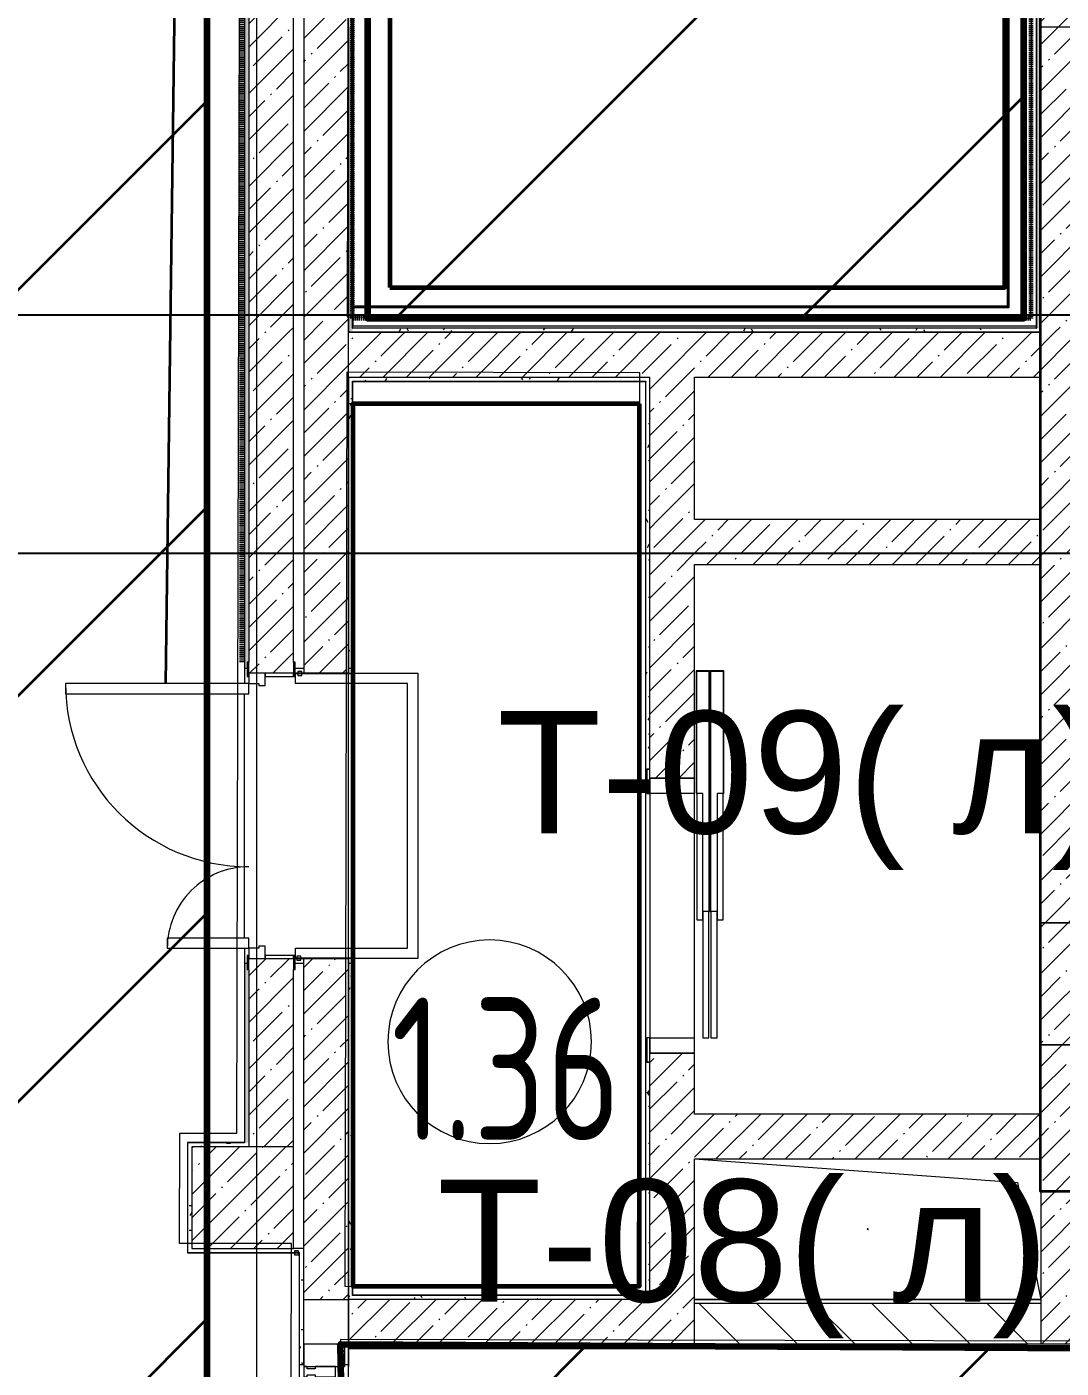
# Model space of a CAD drawing. Header units: millimetres. Extents: x -249154 to 415037, y -45458 to 354837.
# Drawn here: x 37245 to 42325, y 9976 to 16564 of the extents above; entities that cross this region are included whole.
import ezdxf

# ---------------------------------------------------------------- set-up
doc = ezdxf.new("R2010")
doc.units = ezdxf.units.MM
doc.linetypes.add('200_ШТРИХ__ш1_п0_6_', pattern=[320, 200, -120])
doc.linetypes.add('Штрих короткий', pattern=[600, 300, -300])
for name, color, linetype, lineweight in [('0) НЗ Ремонт штукатурка', 6, 'Continuous', 60), ('1) FK13', 152, 'Continuous', 40), ('2)1 штукатурка', 4, 'Continuous', 35), ('3.4) Ремонт базовой шпаклевки', 6, 'Continuous', 60), ('3.4) Шп. баз 4 в 525 поз 4838м2', 160, 'Continuous', 140), ('3.4) Шп. фин 4 в 529 поз 11227м2', 6, 'Continuous', 140), ('4) демонтаж НЗ №2', 1, 'Continuous', 35), ('4.1) Дм уборка мусора НЗ 2', 20, 'Continuous', 35), ('4.4) РВР ремонт Штукатурки', 160, 'зигзаг', 35), ('5.5) Перег WD5', 3, 'Continuous', 60), ('549 штукатурка гипсом', 40, 'Continuous', 60), ('666 покраска FK1', 211, 'Continuous', 60), ('923 Люки', 170, 'Continuous', 120), ('A-AREA-BNDY', 7, 'Continuous', 5), ('A-AREA-IDEN', 7, 'Continuous', 9), ('A-FLOR', 7, 'Continuous', 9), ('A-GENM', 7, 'Continuous', 9), ('A-GLAZ-CWMG', 7, 'Continuous', 9), ('A-GLAZ-CWMG-1', 7, 'Continuous', 20), ('A-WALL', 7, 'Continuous', 5), ('I-WALL', 7, 'Continuous', 5), ('S-COLS', 7, 'Continuous', 9), ('S-COLS-1', 7, 'Continuous', 5), ('S-STRS-MBND', 7, 'Continuous', 9), ('Оси', 7, 'Continuous', 9)]:
    doc.layers.add(name, color=color, linetype=linetype, lineweight=lineweight)
for name, color, linetype, lineweight, true_color in [('A-DOOR-1', 7, 'Continuous', 5, 0xc0c0c0), ('A-DOOR-FRAM-1', 7, 'Continuous', 5, 0xc0c0c0), ('A-WALL-1', 9, 'Continuous', 5, 0x808080), ('A-WALL-FNSH-1', 9, 'Continuous', 5, 0x808080)]:
    doc.layers.add(name, color=color, linetype=linetype, lineweight=lineweight, true_color=true_color)
doc.styles.add('ISOCPEUR_1', font='isocpeur.ttf', dxfattribs={"height": 350})
doc.styles.get("Standard").update_dxf_attribs({"font": 'arial.ttf'})
doc.styles.add('СПДС', font='ГОСТ тип А.ttf', dxfattribs={"width": 0.9})
doc.linetypes.add('зигзаг', pattern='A,0.00254,-5.08,[131,ltypeshp.shx,S=5.08,R=0,X=-5.08,Y=0],-10.16,[131,ltypeshp.shx,S=5.08,R=180,X=5.08,Y=0],-5.08', length=20.32254)
doc.dimstyles.new('ISO-2_0_0_9К_Средний_округл2', dxfattribs={"dimscale": 304.8, "dimtxt": 199.196235, "dimasz": 0.492126, "dimexe": 0.393701, "dimexo": 0, "dimgap": 0, "dimtad": 1, "dimdec": 0, "dimrnd": 10, "dimzin": 0, "dimdsep": 46, "dimtxsty": 'ISOCPEUR_1', "dimblk1": 'OBLIQUE', "dimblk2": 'OBLIQUE', "dimsah": 1, "dimcen": 0.09, "dimdle": 0.393701, "dimazin": 0, "dimtfac": 1, "dimtdec": 4, "dimtix": 1, "dimtmove": 0, "dimatfit": 3, "dimfxl": 1, "dimtvp": 1, "dimtolj": 1, "dimtzin": 0, "dimarcsym": 2})
pattern_1 = [(45, (64.7, -136.06), (-114.04925, 114.04925), []), (45, (178.75, -136.06), (-114.04925, 114.04925), [201.612, -40.322, 6.706, -33.617])]
pattern_2 = [(135, (64.7, -136.06), (-141.4214, -141.4214), [])]
pattern_3 = [(0, (64.7, -136.06), (243.84, 60.96), [20.117, -162.763, 20.117, -162.763, -975.36]), (0, (64.7, -136.06), (243.84, 60.96), [-365.76, 20.117, -345.643, 20.117, -162.763, -426.72]), (0, (64.7, -136.06), (243.84, 60.96), [-914.4, 20.117, -101.803, 20.117, -284.683]), (120, (156.14, -105.58), (-174.71291, 180.691634), [20.117, -162.763, 20.117, -162.763, -975.36]), (120, (156.14, -105.58), (-174.71291, 180.691634), [-365.76, 20.117, -345.643, 20.117, -162.763, -426.72]), (120, (156.14, -105.58), (-174.71291, 180.691634), [-914.4, 20.117, -101.803, 20.117, -284.683]), (240, (186.62, 16.34), (-69.12709, -241.651634), [20.117, -162.763, 20.117, -162.763, -975.36]), (240, (186.62, 16.34), (-69.12709, -241.651634), [-365.76, 20.117, -345.643, 20.117, -162.763, -426.72]), (240, (186.62, 16.34), (-69.12709, -241.651634), [-914.4, 20.117, -101.803, 20.117, -284.683])]

# ---------------------------------------------------------------- blocks, each defined once
blk = doc.blocks.new('BSC_Колонна _Прямоугольная - 600х600-V41-Объем проектирования 1 этажа')
at = {"layer": 'S-COLS-1'}
h = blk.add_hatch(dxfattribs=at)
h.set_pattern_fill('FP_67', color=256, style=0, pattern_type=2)
h.set_pattern_definition([(45, (-42460, -17000), (-114.04925, 114.04925), []), (45, (-42345.95, -17000), (-114.04925, 114.04925), [201.613, -40.323, 6.706, -33.617])])
h.paths.add_polyline_path([(300, -300), (300, 300), (-300, 300), (-300, -300), (-60, -300)])
for p, q in [((300, 300), (-300, 300)), ((-300, 300), (-300, -300)), ((300, -300), (300, 300)), ((-300, -300), (300, -300))]:
    blk.add_line(p, q, dxfattribs=at)
blk = doc.blocks.new('110_Дверь_СКБ_2Ст - Д-2 1450x2100h_Лестничная клетка EIS60-31891763-Объем проектирования 1 этажа')
at = {"layer": 'A-DOOR-1'}
for p, q in [((662.5, 1010), (612.5, 1010)), ((612.5, 1010), (612.5, 110)), ((662.5, 110), (662.5, 1010)), ((-637.5, 510), (-637.5, 110)), ((-587.5, 510), (-637.5, 510)), ((-587.5, 110), (-587.5, 510)), ((-637.5, 110), (-587.5, 110)), ((612.5, 110), (662.5, 110))]:
    blk.add_line(p, q, dxfattribs=at)
for centre, radius, start, end in [((662.5, 110), 900, 90, 180), ((-637.5, 110), 400, 360, 90)]:
    blk.add_arc(centre, radius, start, end, dxfattribs=at)
at = {"layer": 'A-DOOR-FRAM-1'}
for p, q in [((-672.5, 118), (-742.5, 118)), ((-742.5, 118), (-742.5, 110)), ((-742.5, 110), (-672.5, 110)), ((-637.5, 110), (-687.5, 110)), ((-687.5, 110), (-687.5, 30)), ((-672.5, 110), (-672.5, 118)), ((-637.5, 60), (-637.5, 110)), ((662.5, 110), (662.5, 60)), ((712.5, 110), (662.5, 110)), ((767.5, 118), (697.5, 118)), ((697.5, 118), (697.5, 110)), ((697.5, 110), (767.5, 110)), ((712.5, 30), (712.5, 110)), ((767.5, 110), (767.5, 118)), ((-687.5, 30), (-627.5, 30)), ((-672.5, 30), (-687.5, 30)), ((-687.5, 30), (-687.5, -110)), ((-672.5, -110), (-672.5, 30)), ((-627.5, 60), (-637.5, 60)), ((-627.5, 30), (-627.5, 60)), ((662.5, 60), (652.5, 60)), ((652.5, 60), (652.5, 30)), ((652.5, 30), (712.5, 30)), ((712.5, 30), (697.5, 30)), ((697.5, 30), (697.5, -110)), ((712.5, -110), (712.5, 30)), ((-672.5, -110), (-742.5, -110)), ((-742.5, -110), (-742.5, -118)), ((-742.5, -118), (-672.5, -118)), ((-687.5, -110), (-672.5, -110)), ((-672.5, -118), (-672.5, -110)), ((697.5, -110), (712.5, -110)), ((767.5, -110), (697.5, -110)), ((697.5, -110), (697.5, -118)), ((697.5, -118), (767.5, -118)), ((767.5, -118), (767.5, -110))]:
    blk.add_line(p, q, dxfattribs=at)
blk = doc.blocks.new('BSC_Колонна _Прямоугольная - 500х500-V189-Объем проектирования 1 этажа')
at = {"layer": 'S-COLS-1'}
h = blk.add_hatch(dxfattribs=at)
h.set_pattern_fill('FP_180', color=256, style=0, pattern_type=2)
h.set_pattern_definition([(45, (-38240, -10950), (-114.04925, 114.04925), []), (45, (-38125.95, -10950), (-114.04925, 114.04925), [201.613, -40.323, 6.706, -33.617])])
h.paths.add_polyline_path([(250, -250), (250, 250), (-250, 250), (-250, -250), (10, -250)])
for p, q in [((250, 250), (-250, 250)), ((-250, 250), (-250, -250)), ((250, -250), (250, 250)), ((-250, -250), (250, -250))]:
    blk.add_line(p, q, dxfattribs=at)
blk = doc.blocks.new('GM_Отверстие прямоугольное _в плите_ - Отверстие-24275187-Объем проектирования 1 этажа')
at = {"layer": 'A-GENM'}
for p, q in [((-230, 735), (345, 850)), ((345, 850), (345, -850)), ((345, -850), (345, 850)), ((-345, -850), (-230, 735))]:
    blk.add_line(p, q, dxfattribs=at)
for start, end in [(360, 180), (180, 360)]:
    blk.add_arc((0, 0), 2.5, start, end, dxfattribs=at)
blk = doc.blocks.new('DOR_Дверь лифта - 1350х2050h-V197-Объем проектирования 1 этажа')
at = {"layer": 'A-DOOR-1'}
for p, q in [((-600, 125), (-720, 125)), ((-720, 125), (-720, 110)), ((-720, 110), (-600, 110)), ((-675, 110), (-675, -110)), ((-600, 110), (-675, 110)), ((-600, 110), (-600, 125)), ((600, 110), (-600, 110)), ((-600, 110), (-600, -110)), ((720, 125), (600, 125)), ((600, 125), (600, 110)), ((600, -110), (600, 110)), ((675, 110), (600, 110)), ((600, 110), (720, 110)), ((675, -110), (675, 110)), ((720, 110), (720, 125)), ((-675, -110), (-600, -110)), ((-600, -110), (600, -110)), ((-20, -120), (-20, -150)), ((600, -120), (-20, -120)), ((600, -110), (675, -110)), ((600, -150), (600, -120)), ((-600, -150), (-600, -180)), ((20, -150), (-600, -150)), ((-600, -180), (20, -180)), ((-600, -190), (-600, -220)), ((20, -190), (-600, -190)), ((-20, -150), (600, -150)), ((20, -180), (20, -150)), ((20, -220), (20, -190)), ((-600, -220), (20, -220)), ((-20, -220), (-20, -250)), ((600, -220), (-20, -220)), ((-20, -250), (600, -250)), ((600, -250), (600, -220))]:
    blk.add_line(p, q, dxfattribs=at)
at = {"layer": 'A-DOOR-FRAM-1'}
for p, q in [((600, -117), (600, -120)), ((1203, -117), (600, -117)), ((600, -120), (1200, -120)), ((1200, -120), (1200, -180)), ((1203, -183), (1203, -117)), ((1200, -180), (20, -180)), ((20, -180), (20, -183)), ((20, -183), (1203, -183)), ((1203, -187), (20, -187)), ((20, -187), (20, -190)), ((20, -190), (1200, -190)), ((1200, -190), (1200, -250)), ((1203, -253), (1203, -187)), ((600, -250), (600, -253)), ((1200, -250), (600, -250)), ((600, -253), (1203, -253))]:
    blk.add_line(p, q, dxfattribs=at)
blk = doc.blocks.new('Прямоугольный импост - Импост структурный с накладкой - 160мм Темный-32469899-Объем проектирования 1 этажа')
at = {"layer": 'A-GLAZ-CWMG-1'}
for p, q in [((0, 17), (-50, 17)), ((-50, 17), (-50, 0)), ((-50, 0), (-40, 0)), ((-40, 0), (-40, -40)), ((-10, -40), (-10, 0)), ((-10, 0), (0, 0)), ((0, 0), (0, 17)), ((-40, -40), (-50, -40)), ((-50, -40), (-50, -140)), ((0, -40), (-10, -40)), ((0, -140), (0, -40)), ((-50, -140), (0, -140))]:
    blk.add_line(p, q, dxfattribs=at)
blk = doc.blocks.new('Марка_Помещения - Номер-25198446-Объем проектирования 1 этажа')
at = {"layer": 'A-AREA-IDEN'}
for start, end in [(360, 180), (180, 360)]:
    blk.add_arc((0, 0), 2.5, start, end, dxfattribs=at)
blk = doc.blocks.new('_Oblique')
at = {"color": 0, "linetype": 'ByBlock', "lineweight": -2}
blk.add_line((-0.5, -0.5), (0.5, 0.5), dxfattribs=at)
blk = doc.blocks.new('*D2058')
at = {"layer": '5.5) Перег WD5', "color": 0, "lineweight": -2, "transparency": 16777216}
for p, q in [((529.7, 14268.9), (529.7, 13858.4)), ((154.7, 13956.5), (154.7, 14098.4)), ((34.7, 13978.4), (529.7, 13978.4)), ((529.7, 13978.4), (53078.3, 13978.4))]:
    blk.add_line(p, q, dxfattribs=at)
at = {"layer": 'Defpoints', "color": 0, "transparency": 16777216}
for p in [(529.7, 14268.9), (529.7, 13978.4), (154.7, 13956.5)]:
    blk.add_point(p, dxfattribs=at)
at = {"layer": '5.5) Перег WD5', "color": 0, "lineweight": -2, "transparency": 16777216, "xscale": 304.8, "yscale": 304.8, "zscale": 304.8, "rotation": 180}
blk.add_blockref('_Oblique', (154.7, 13978.4), dxfattribs=at)
at = {"layer": '5.5) Перег WD5', "color": 0, "lineweight": -2, "transparency": 16777216, "xscale": 304.8, "yscale": 304.8, "zscale": 304.8}
blk.add_blockref('_Oblique', (529.7, 13978.4), dxfattribs=at)
at = {"layer": '5.5) Перег WD5', "color": 0, "lineweight": 25, "transparency": 16777216, "insert": (52518.3, 14445.1), "char_height": 350, "width": 455.087, "attachment_point": 1, "line_spacing_factor": 1.149209, "style": 'ISOCPEUR_1'}
blk.add_mtext('\\A1;380', dxfattribs=at)
blk = doc.blocks.new('*D2046')
at = {"layer": '5.5) Перег WD5', "color": 0, "lineweight": -2, "transparency": 16777216}
for p, q in [((6824.7, 15127.8), (6824.7, 15269.6)), ((7162.2, 14838.9), (7162.2, 15269.6)), ((6704.7, 15149.6), (7162.2, 15149.6)), ((7162.2, 15149.6), (62460.5, 15149.6))]:
    blk.add_line(p, q, dxfattribs=at)
at = {"layer": 'Defpoints', "color": 0, "transparency": 16777216}
for p in [(6824.7, 15127.8), (7162.2, 15149.6), (7162.2, 14838.9)]:
    blk.add_point(p, dxfattribs=at)
at = {"layer": '5.5) Перег WD5', "color": 0, "lineweight": -2, "transparency": 16777216, "xscale": 304.8, "yscale": 304.8, "zscale": 304.8, "rotation": 180}
blk.add_blockref('_Oblique', (6824.7, 15149.6), dxfattribs=at)
at = {"layer": '5.5) Перег WD5', "color": 0, "lineweight": -2, "transparency": 16777216, "xscale": 304.8, "yscale": 304.8, "zscale": 304.8}
blk.add_blockref('_Oblique', (7162.2, 15149.6), dxfattribs=at)
at = {"layer": '5.5) Перег WD5', "color": 0, "lineweight": 25, "transparency": 16777216, "insert": (61871.5, 15616.3), "char_height": 350, "width": 478.071, "attachment_point": 1, "line_spacing_factor": 1.149209, "style": 'ISOCPEUR_1'}
blk.add_mtext('\\A1;340', dxfattribs=at)

msp = doc.modelspace()

# ---------------------------------------------------------------- hatches: boundary and pattern name
at = {"layer": '4.1) Дм уборка мусора НЗ 2'}
h = msp.add_hatch(dxfattribs=at)
h.set_pattern_fill('ANSI31', color=1, scale=444)
h.paths.add_polyline_path([(42139.4, 22794.4), (41717.8, 22794.4), (41717.8, 23173.9), (38919.6, 23173.9), (38919.6, 15131.6), (42139.4, 15131.6)])
h = msp.add_hatch(dxfattribs=at)
h.set_pattern_fill('ANSI31', color=1, scale=444)
h.paths.add_polyline_path([(38128.6, 22340.9), (34324.8, 22340.9), (34324.8, 7769.3), (38128.6, 7769.3)])
h = msp.add_hatch(dxfattribs=at)
h.set_pattern_fill('ANSI31', color=1, scale=444)
h.paths.add_polyline_path([(75478.4, 10093.9), (42464.7, 10093.9), (42464.7, 10073.9), (38785.8, 10093.9), (38825.7, 7783.9), (56871.1, 7763.9), (75478.4, 7763.9)])
at = {"layer": 'I-WALL'}
h = msp.add_hatch(dxfattribs=at)
h.set_pattern_fill('FP_1', color=256, style=0, pattern_type=2)
h.set_pattern_definition(pattern_1)
h.paths.add_polyline_path([(38554.7, 15063.9), (38554.7, 21439.2), (38334.7, 21439.2), (38334.7, 15063.9)])
h.paths.add_polyline_path([(38334.7, 22839.2), (38554.7, 22839.2), (38554.7, 23263.9), (38334.7, 23263.9), (38334.7, 22867.9)])
h = msp.add_hatch(dxfattribs=at)
h.set_pattern_fill('FP_1', color=256, style=0, pattern_type=2)
h.set_pattern_definition(pattern_1)
h.paths.add_polyline_path([(38824.7, 10313.9), (38822.6, 11988.9), (38604.7, 11988.9), (38604.7, 10313.9)])
h.paths.add_polyline_path([(38604.7, 13388.9), (38824.7, 13388.9), (38824.7, 21439.2), (38604.7, 21439.2), (38604.7, 14696.4)])
h.paths.add_polyline_path([(38744.7, 22839.2), (38824.7, 22839.2), (38824.7, 23284.2), (38604.7, 23284.2), (38604.7, 22839.2)])
h = msp.add_hatch(dxfattribs=at)
h.set_pattern_fill('FP_191', color=256, style=0, pattern_type=2)
h.set_pattern_definition(pattern_3)
h.paths.add_polyline_path([(42224.7, 15083.9), (42224.7, 23263.9), (42204.7, 23242.9), (42204.7, 15083.9)])
h.paths.add_polyline_path([(42204.7, 23243.9), (42224.7, 23263.9), (42204.7, 23263.9)])
h = msp.add_hatch(dxfattribs=at)
h.set_pattern_fill('FP_191', color=256, style=0, pattern_type=2)
h.set_pattern_definition(pattern_3)
h.paths.add_polyline_path([(38844.7, 15063.9), (38844.7, 21414.2), (38832.7, 21414.2), (38832.7, 21384.2), (38824.7, 21384.2), (38824.7, 15063.9)])
h.paths.add_polyline_path([(38844.7, 22864.2), (38844.7, 23242.9), (38824.7, 23243.9), (38826.3, 22894.2), (38832.7, 22894.2), (38832.7, 22864.2)])
h = msp.add_hatch(dxfattribs=at)
h.set_pattern_fill('FP_191', color=256, style=0, pattern_type=2)
h.set_pattern_definition(pattern_3)
h.paths.add_polyline_path([(38334.7, 11083.9), (38334, 11933.9), (38326.7, 11933.9), (38326.7, 11963.9), (38314.7, 11963.9), (38314.7, 11084.9)])
h.paths.add_polyline_path([(38326.7, 13413.9), (38326.7, 13443.9), (38334.7, 13443.9), (38334.7, 21459.2), (38314.7, 21459.2), (38314.7, 13413.9)])
h = msp.add_hatch(dxfattribs=at)
h.set_pattern_fill('FP_1', color=256, style=0, pattern_type=2)
h.set_pattern_definition(pattern_1)
h.paths.add_polyline_path([(42224.7, 15063.9), (42444.7, 15063.9), (42444.7, 16563.9), (42224.7, 16563.9), (42224.7, 15226.4)])
h = msp.add_hatch(dxfattribs=at)
h.set_pattern_fill('FP_1', color=256, style=0, pattern_type=2)
h.set_pattern_definition(pattern_1)
h.paths.add_polyline_path([(38554.7, 11063.9), (38554.7, 11988.9), (38334.7, 11988.9), (38334.7, 11063.9), (38500.8, 11063.9)])
h.paths.add_polyline_path([(38414.7, 13388.9), (38554.7, 13388.9), (38554.7, 15063.9), (38334.7, 15063.9), (38334.7, 13388.9), (38384.7, 13388.9)])
h = msp.add_hatch(dxfattribs=at)
h.set_pattern_fill('FP_1', color=256, style=0, pattern_type=2)
h.set_pattern_definition(pattern_1)
h.paths.add_polyline_path([(41953.4, 14843.9), (42444.7, 14843.9), (42444.7, 15063.9), (38824.7, 15063.9), (38824.7, 14843.9), (41120.8, 14843.9)])
h = msp.add_hatch(dxfattribs=at)
h.set_pattern_fill('FP_191', color=256, style=0, pattern_type=2)
h.set_pattern_definition(pattern_3)
h.paths.add_polyline_path([(42224.7, 15063.9), (42224.7, 15083.9), (42204.7, 15083.9)])
h.paths.add_polyline_path([(42224.7, 15063.9), (42203.7, 15083.9), (38844.7, 15082.8), (38844.7, 15063.9), (42204.7, 15063.9)])
h = msp.add_hatch(dxfattribs=at)
h.set_pattern_fill('FP_191', color=256, style=0, pattern_type=2)
h.set_pattern_definition(pattern_3)
h.paths.add_polyline_path([(38824.7, 10333.9), (38844.7, 10334), (38844.7, 11963.9), (38824.7, 11963.9), (38824.7, 10456.5)])
h.paths.add_polyline_path([(38824.7, 13413.9), (38844.7, 13413.9), (38843.7, 14823.9), (38824.7, 14843.9), (38824.7, 14696.4)])
h.paths.add_polyline_path([(38844.7, 14823.9), (38844.7, 14843.9), (38824.7, 14843.9)])
h = msp.add_hatch(dxfattribs=at)
h.set_pattern_fill('FP_191', color=256, style=0, pattern_type=2)
h.set_pattern_definition(pattern_3)
h.paths.add_polyline_path([(38857.7, 14823.9), (40304.7, 14823.9), (40304.7, 14843.9), (38844.7, 14843.9), (38844.7, 14823.9)])
h = msp.add_hatch(dxfattribs=at)
h.set_pattern_fill('FP_191', color=256, style=0, pattern_type=2)
h.set_pattern_definition(pattern_3)
h.paths.add_polyline_path([(40304.7, 10333.9), (40304.7, 11478.9), (40284.7, 11478.9), (40284.7, 10334.9)])
h.paths.add_polyline_path([(40304.7, 12918.9), (40304.7, 14823.9), (40284.7, 14822.9), (40284.7, 12918.9)])
h = msp.add_hatch(dxfattribs=at)
h.set_pattern_fill('FP_1', color=256, style=0, pattern_type=2)
h.set_pattern_definition(pattern_1)
h.paths.add_polyline_path([(40304.7, 14143.9), (40524.7, 14143.9), (40524.7, 14843.9), (40304.7, 14843.5), (40304.7, 14696.4)])
h = msp.add_hatch(dxfattribs=at)
h.set_pattern_fill('FP_1', color=256, style=0, pattern_type=2)
h.set_pattern_definition(pattern_1)
h.paths.add_polyline_path([(42444.7, 12163.9), (42444.7, 14843.9), (42224.7, 14843.9), (42224.7, 12163.9)])
h = msp.add_hatch(dxfattribs=at)
h.set_pattern_fill('FP_1', color=256, style=0, pattern_type=2)
h.set_pattern_definition(pattern_1)
h.paths.add_polyline_path([(40304.7, 10093.9), (40524.7, 10093.9), (40524.7, 11523.9), (40304.7, 11523.9), (40304.7, 10293.9)])
h.paths.add_polyline_path([(40304.7, 12873.9), (40524.7, 12873.9), (40524.7, 14143.9), (40304.7, 14143.9), (40304.7, 13413.9)])
h = msp.add_hatch(dxfattribs=at)
h.set_pattern_fill('FP_1', color=256, style=0, pattern_type=2)
h.set_pattern_definition(pattern_1)
h.paths.add_polyline_path([(42224.7, 13923.9), (42224.7, 14143.9), (40524.7, 14143.9), (40524.7, 13923.9), (41003.2, 13923.9)])
h = msp.add_hatch(dxfattribs=at)
h.set_pattern_fill('FP_1', color=256, style=0, pattern_type=2)
h.set_pattern_definition(pattern_1)
h.paths.add_polyline_path([(42444.7, 10093.9), (42444.7, 11563.9), (42224.7, 11563.9), (42224.7, 10093.9)])
h = msp.add_hatch(dxfattribs=at)
h.set_pattern_fill('FP_1', color=256, style=0, pattern_type=2)
h.set_pattern_definition(pattern_1)
h.paths.add_polyline_path([(40524.7, 11003.9), (42224.7, 11003.9), (42224.7, 11223.9), (40524.7, 11223.9), (40524.7, 11052.4)])
h = msp.add_hatch(dxfattribs=at)
h.set_pattern_fill('FP_191', color=256, style=0, pattern_type=2)
h.set_pattern_definition(pattern_3)
h.paths.add_polyline_path([(38054.7, 10563.9), (38054.7, 11083.9), (38034.7, 11083.9), (38034.7, 10563.9)])
h = msp.add_hatch(dxfattribs=at)
h.set_pattern_fill('FP_191', color=256, style=0, pattern_type=2)
h.set_pattern_definition(pattern_3)
h.paths.add_polyline_path([(38334.7, 11063.9), (38334.7, 11083.9), (38054.7, 11083.9), (38054.7, 11063.9), (38314.7, 11063.9)])
h = msp.add_hatch(dxfattribs=at)
h.set_pattern_fill('FP_191', color=256, style=0, pattern_type=2)
h.set_pattern_definition(pattern_3)
h.paths.add_polyline_path([(38583.7, 10543.9), (38583.7, 10563.9), (38034.7, 10563.9), (38034.7, 10543.9), (38554.7, 10543.9)])
h = msp.add_hatch(dxfattribs=at)
h.set_pattern_fill('FP_191', color=256, style=0, pattern_type=2)
h.set_pattern_definition(pattern_3)
h.paths.add_polyline_path([(38604.7, 7783.9), (38604.7, 7843.9), (38584.7, 7843.9), (38586.9, 7784.8), (38603.2, 7784)])
h.paths.add_polyline_path([(38584.7, 9993.9), (38604.7, 9993.9), (38604.7, 10563.9), (38584.7, 10563.9), (38584.7, 10073.9)])
h = msp.add_hatch(dxfattribs=at)
h.set_pattern_fill('FP_191', color=256, style=0, pattern_type=2)
h.set_pattern_definition(pattern_3)
h.paths.add_polyline_path([(38940.1, 10313.9), (40304.7, 10313.9), (40304.7, 10333.9), (38844.7, 10333), (38824.7, 10313.9), (38844.7, 10313.9)])
h.paths.add_polyline_path([(38824.7, 10313.9), (38844.7, 10333.9), (38824.7, 10333.9)])
h = msp.add_hatch(dxfattribs=at)
h.set_pattern_fill('FP_1', color=256, style=0, pattern_type=2)
h.set_pattern_definition(pattern_1)
h.paths.add_polyline_path([(40304.7, 10093.9), (40304.7, 10313.9), (38824.7, 10313.9), (38824.7, 10093.9), (40284.7, 10093.9)])
h = msp.add_hatch(dxfattribs=at)
h.set_pattern_fill('FP_23', color=256, style=0, pattern_type=2)
h.set_pattern_definition(pattern_2)
h.paths.add_polyline_path([(41003.2, 10093.9), (42224.7, 10093.9), (42224.7, 10293.9), (40524.7, 10293.9), (40524.7, 10093.9)])
h = msp.add_hatch(dxfattribs=at)
h.set_pattern_fill('FP_23', color=256, style=0, pattern_type=2)
h.set_pattern_definition(pattern_2)
h.paths.add_polyline_path([(38804.7, 7763.9), (38804.7, 7853.9), (38604.7, 7853.9), (38604.7, 7763.9)])
h.paths.add_polyline_path([(38604.7, 9983.9), (38804.7, 9983.9), (38804.7, 10093.9), (38604.7, 10093.9), (38604.7, 10073.9)])
h = msp.add_hatch(dxfattribs=at)
h.set_pattern_fill('FP_191', color=256, style=0, pattern_type=2)
h.set_pattern_definition(pattern_3)
h.paths.add_polyline_path([(42444.7, 10073.9), (42464.7, 10073.9), (42464.7, 10093.9), (38824.7, 10093.9), (38824.7, 10073.9), (42224.7, 10073.9)])
at = {"layer": 'S-COLS-1'}
h = msp.add_hatch(dxfattribs=at)
h.set_pattern_fill('FP_1', color=256, style=0, pattern_type=2)
h.set_pattern_definition(pattern_1)
h.paths.add_polyline_path([(42444.7, 11563.9), (42824.7, 11563.9), (42824.7, 12163.9), (42224.7, 12163.9), (42224.7, 11563.9)])

# ---------------------------------------------------------------- linework, layer by layer
at = {"layer": '0) НЗ Ремонт штукатурка', "color": 3, "linetype": '200_ШТРИХ__ш1_п0_6_', "ltscale": 0.03}
for points in [[(42175.6, 21278.5), (42175.6, 15131.5), (38844.7, 15131.5), (38844.7, 23230.9), (41734.8, 23230.9)], [(38298.6, 20667.1), (38298.6, 13443.9)]]:
    msp.add_lwpolyline(points, dxfattribs=at)
at = {"layer": '1) FK13'}
msp.add_lwpolyline([(42064.5, 22961), (42064.5, 15188.6), (38844.7, 15188.6), (38844.7, 23230.9), (41749.8, 23230.9)], dxfattribs=at)
at = {"layer": '2)1 штукатурка'}
msp.add_lwpolyline([(42223.7, 27213.9), (58233.7, 27213.9), (58233.7, 10843.9), (42223.7, 10843.9)], close=True, dxfattribs=at)
msp.add_lwpolyline([(75477.4, 7743.3), (38824.7, 7783.9), (38784.8, 10093.9), (42463.7, 10073.9), (42463.7, 10742.9), (45994.7, 10742.9), (45994.7, 11542.9)], dxfattribs=at)
at = {"layer": '3.4) Ремонт базовой шпаклевки', "linetype": 'Штрих короткий', "ltscale": 0.01}
msp.add_lwpolyline([(39027.6, 15284.1), (42047.8, 15284.1), (42047.8, 23048), (39027.6, 23048)], close=True, dxfattribs=at)
at = {"layer": '3.4) Шп. баз 4 в 525 поз 4838м2'}
msp.add_lwpolyline([(42139.4, 15131.6), (38919.6, 15131.6)], dxfattribs=at)
at = {"layer": '3.4) Шп. фин 4 в 529 поз 11227м2'}
for points in [[(42139.4, 22903.9), (42139.4, 15131.6), (38919.6, 15131.6), (38919.6, 23173.9), (41824.7, 23173.9)], [(38128.6, 22819.2), (38128.6, 7784.9)], [(75478.4, 7743.3), (38825.7, 7783.9), (38785.8, 10093.9), (42464.7, 10073.9), (42464.7, 10742.9), (45995.7, 10742.9), (45995.7, 11542.9)]]:
    msp.add_lwpolyline(points, dxfattribs=at)
at = {"layer": '4) демонтаж НЗ №2'}
for points in [[(42139.4, 22903.9), (42139.4, 15131.6), (38919.6, 15131.6), (38919.6, 23173.9), (41824.7, 23173.9)], [(38128.6, 22819.2), (38128.6, 7784.9)], [(75478.4, 7743.3), (38825.7, 7783.9), (38785.8, 10093.9), (42464.7, 10073.9), (42464.7, 10742.9), (45995.7, 10742.9), (45995.7, 11542.9)]]:
    msp.add_lwpolyline(points, dxfattribs=at)
at = {"layer": '4.4) РВР ремонт Штукатурки', "ltscale": 0.1}
msp.add_lwpolyline([(37928.3, 13338.9), (38028.7, 21072.1)], dxfattribs=at)
at = {"layer": '549 штукатурка гипсом', "ltscale": 0.01}
msp.add_lwpolyline([(39027.6, 15284.1), (42047.8, 15284.1), (42047.8, 23048), (39027.6, 23048)], close=True, dxfattribs=at)
at = {"layer": '666 покраска FK1'}
for points in [[(38128.6, 22819.2), (38128.6, 7784.9)], [(75478.4, 7743.3), (38825.7, 7783.9), (38785.8, 10093.9), (42464.7, 10073.9), (42464.7, 10742.9), (45995.7, 10742.9), (45995.7, 11542.9)]]:
    msp.add_lwpolyline(points, dxfattribs=at)
at = {"layer": '666 покраска FK1', "ltscale": 0.5}
msp.add_lwpolyline([(40254.6, 14712.1), (38845.7, 14712.1), (38845.7, 10379.3), (40254.6, 10379.3)], close=True, dxfattribs=at)
at = {"layer": 'A-AREA-BNDY', "flags": 128}
for points in [[(41740.7, 23280.6), (38836.7, 23287.4), (38817.6, 15139.4), (42175.6, 15131.5), (42190.1, 21315.1), (41811.1, 21315.9), (41736.1, 21316.1), (41739.8, 22876.6)], [(28087.4, 10813.1), (28066.4, 10813.1), (28059.5, 7854.6), (30229.5, 7849.5), (30229.4, 7811.5), (32729.4, 7805.7), (32729.5, 7843.7), (38538.5, 7830), (38544.9, 10588), (37994.9, 10589.3), (37996.2, 11131.3), (38276.2, 11130.7), (38303.9, 22912.6), (37674.4, 22914.1), (37531.9, 22914.4), (37044.9, 22915.6), (37044.9, 22916.6), (35244.9, 22920.8), (35244.9, 22919.8), (34757.9, 22920.9), (34615.4, 22921.3), (34285.9, 22922.1), (34264.2, 13678.1), (28094.2, 13692.6)], [(40255, 14864), (38817, 14867.4), (38806.4, 10379.4), (40244.4, 10376)]]:
    msp.add_lwpolyline(points, close=True, dxfattribs=at)
msp.add_lwpolyline([(48014.8, 11586.8), (45959.3, 11591.6), (45957.4, 10770.6), (42427.4, 10778.9), (42425.8, 10108.9), (38785.8, 10117.5), (38780.5, 7829.5), (65299.4, 7767.2)], dxfattribs=at)
at = {"layer": 'A-FLOR'}
for p, q in [((38314.7, 21414.2), (38314.7, 13338.9)), ((38844.7, 14823.9), (40284.7, 14823.9)), ((38844.7, 13413.9), (38844.7, 14822.9)), ((40284.7, 10334.9), (40284.7, 14822.9)), ((38314.7, 13413.9), (38326.7, 13413.9)), ((38562.7, 13413.9), (38604.7, 13413.9)), ((38564.7, 13338.9), (38564.7, 13388.9)), ((38564.7, 13388.9), (38575.2, 13388.9)), ((38595.2, 13388.9), (38604.7, 13388.9)), ((38824.7, 13413.9), (38844.7, 13413.9)), ((38824.7, 13388.9), (39164.7, 13388.9)), ((39164.7, 13388.9), (39164.7, 11988.9)), ((39114.7, 13338.9), (38564.7, 13338.9)), ((39114.7, 12038.9), (39114.7, 13338.9)), ((38314.7, 12088.9), (38314.7, 13288.9)), ((38314.7, 12038.9), (38314.7, 11084.9)), ((38564.7, 11988.9), (38564.7, 12038.9)), ((38564.7, 12038.9), (39114.7, 12038.9)), ((38326.7, 11963.9), (38314.7, 11963.9)), ((38604.7, 11963.9), (38562.7, 11963.9)), ((38570.2, 11988.9), (38564.7, 11988.9)), ((38604.7, 11988.9), (38590.2, 11988.9)), ((39164.7, 11988.9), (38824.7, 11988.9)), ((38844.7, 11963.9), (38824.7, 11963.9)), ((38844.7, 10333.9), (38844.7, 11963.9)), ((38314.7, 11083.9), (38034.7, 11083.9)), ((38034.7, 11083.9), (38034.7, 10543.9)), ((38034.7, 10543.9), (38559.2, 10543.9)), ((38579.2, 10543.9), (38583.7, 10543.9)), ((38584.7, 7784.9), (38584.7, 10543.9)), ((40284.7, 10333.9), (38845.7, 10333.9)), ((38824.7, 10073.9), (42464.7, 10073.9))]:
    msp.add_line(p, q, dxfattribs=at)
at = {"layer": 'A-WALL'}
for p, q in [((42204.7, 15083.9), (42204.7, 23242.9)), ((42224.7, 15063.9), (38824.7, 15063.9)), ((38844.7, 14822.9), (38844.7, 14823.9)), ((40284.7, 14823.9), (40284.7, 14822.9)), ((38845.7, 10333.9), (38844.7, 10333.9)), ((40284.7, 10334.9), (40284.7, 10333.9)), ((38824.7, 10073.9), (38824.7, 9993.9))]:
    msp.add_line(p, q, dxfattribs=at)
at = {"layer": 'A-WALL-1'}
for p, q in [((38334.7, 21439.2), (38334.7, 13443.9)), ((38554.7, 13443.9), (38554.7, 21439.2)), ((38604.7, 21384.2), (38604.7, 13388.9)), ((38824.7, 15063.9), (38824.7, 21384.2)), ((38844.7, 15083.9), (38844.7, 18062)), ((42224.7, 16563.9), (42224.7, 15063.9)), ((42203.7, 15083.9), (38844.7, 15083.9)), ((38824.7, 14843.9), (40304.7, 14843.9)), ((38824.7, 14843.9), (38824.7, 13388.9)), ((40304.7, 12873.9), (40304.7, 14843.9)), ((40524.7, 14843.9), (42224.7, 14843.9)), ((40524.7, 14143.9), (40524.7, 14843.9)), ((42224.7, 14843.9), (42224.7, 14143.9)), ((42224.7, 14143.9), (40524.7, 14143.9)), ((40524.7, 12873.9), (40524.7, 13923.9)), ((40524.7, 13923.9), (42224.7, 13923.9)), ((42224.7, 13923.9), (42224.7, 12163.9)), ((40284.7, 12918.9), (40304.7, 12918.9)), ((40304.7, 12873.9), (40524.7, 12873.9)), ((42224.7, 12163.9), (42444.7, 12163.9)), ((38334.7, 11933.9), (38334.7, 11063.9)), ((38554.7, 11063.9), (38554.7, 11933.9)), ((38604.7, 9993.9), (38604.7, 11988.9)), ((38824.7, 11988.9), (38824.7, 10093.9)), ((42224.7, 11563.9), (42224.7, 11223.9)), ((42444.7, 11563.9), (42224.7, 11563.9)), ((40304.7, 11478.9), (40284.7, 11478.9)), ((40524.7, 11523.9), (40304.7, 11523.9)), ((40304.7, 10313.9), (40304.7, 11523.9)), ((40524.7, 11223.9), (40524.7, 11523.9)), ((42224.7, 11223.9), (40524.7, 11223.9)), ((38314.7, 11084.9), (38314.7, 11083.9)), ((40524.7, 11003.9), (42224.7, 11003.9)), ((40524.7, 10093.9), (40524.7, 11003.9)), ((42224.7, 11003.9), (42224.7, 10093.9)), ((38604.7, 10563.9), (38554.7, 10563.9)), ((38583.7, 10543.9), (38584.7, 10543.9)), ((38604.7, 10313.9), (38824.7, 10313.9)), ((40304.7, 10313.9), (38824.7, 10313.9)), ((42224.7, 10293.9), (40524.7, 10293.9)), ((38604.7, 10093.9), (38604.7, 9983.9)), ((42444.7, 10093.9), (38604.7, 10093.9)), ((38804.7, 10093.9), (38804.7, 9983.9)), ((38584.7, 9993.9), (38604.7, 9993.9)), ((38604.7, 9983.9), (38804.7, 9983.9)), ((38804.7, 9993.9), (38824.7, 9993.9))]:
    msp.add_line(p, q, dxfattribs=at)
at = {"layer": 'A-WALL-FNSH-1'}
for p, q in [((38313.7, 21439.2), (38313.7, 13388.9)), ((38845.7, 15084.4), (38845.7, 15093.9)), ((38844.7, 15084.4), (38845.7, 15084.4)), ((38845.7, 14822.9), (40283.7, 14822.9)), ((38845.7, 13388.9), (38845.7, 14822.9)), ((40283.7, 14822.9), (40283.7, 12873.9)), ((38313.7, 13388.9), (38314.7, 13388.9)), ((38824.7, 13388.9), (38562.7, 13388.9)), ((38562.7, 13387.9), (38844.7, 13387.9)), ((38575.2, 13397.9), (38575.2, 13377.9)), ((38595.2, 13397.9), (38575.2, 13397.9)), ((38575.2, 13377.9), (38595.2, 13377.9)), ((38595.2, 13377.9), (38595.2, 13397.9)), ((38844.7, 13413.9), (38844.7, 13387.9)), ((40283.7, 12873.9), (40284.7, 12873.9)), ((38844.7, 11989.9), (38562.7, 11989.9)), ((38590.2, 11999.9), (38570.2, 11999.9)), ((38570.2, 11999.9), (38570.2, 11979.9)), ((38590.2, 11979.9), (38590.2, 11999.9)), ((38844.7, 11989.9), (38844.7, 11963.9)), ((38314.7, 11988.9), (38313.7, 11988.9)), ((38313.7, 11988.9), (38313.7, 11084.9)), ((38562.7, 11988.9), (38824.7, 11988.9)), ((38570.2, 11979.9), (38590.2, 11979.9)), ((38845.7, 10334.9), (38845.7, 11988.9)), ((40284.7, 11523.9), (40283.7, 11523.9)), ((40283.7, 11523.9), (40283.7, 10334.9)), ((38033.7, 11084.9), (38033.7, 10542.9)), ((38313.7, 11084.9), (38033.7, 11084.9)), ((38033.7, 10542.9), (38583.7, 10542.9)), ((38559.2, 10552.9), (38559.2, 10532.9)), ((38579.2, 10552.9), (38559.2, 10552.9)), ((38579.2, 10543.9), (38559.2, 10543.9)), ((38579.2, 10532.9), (38579.2, 10552.9)), ((38583.7, 9983.9), (38583.7, 10543.9)), ((38559.2, 10532.9), (38579.2, 10532.9)), ((40283.7, 10334.9), (38845.7, 10334.9)), ((38825.7, 10072.9), (42465.7, 10072.9)), ((38825.7, 9983.9), (38825.7, 10072.9)), ((38583.7, 9983.9), (38584.7, 9983.9)), ((38824.7, 9993.9), (38824.7, 9983.9)), ((38824.7, 9983.9), (38825.7, 9983.9))]:
    msp.add_line(p, q, dxfattribs=at)
at = {"layer": 'I-WALL'}
for p, q in [((42203.7, 15083.9), (42203.7, 22828.9)), ((38845.7, 18312.3), (38845.7, 15093.9)), ((42203.7, 15093.9), (38844.7, 15093.9)), ((38845.7, 15094.9), (42203.7, 15094.9)), ((42203.7, 15083.9), (42204.7, 15083.9))]:
    msp.add_line(p, q, dxfattribs=at)
at = {"layer": 'S-COLS-1'}
for p, q in [((42744.7, 12163.9), (42224.7, 12163.9)), ((42224.7, 12163.9), (42224.7, 11563.9)), ((42224.7, 11563.9), (42744.7, 11563.9))]:
    msp.add_line(p, q, dxfattribs=at)
at = {"layer": 'S-STRS-MBND'}
for p, q in [((38824.7, 16563.9), (38824.7, 15063.9)), ((42224.7, 15063.9), (42224.7, 16563.9)), ((38824.7, 15063.9), (42224.7, 15063.9))]:
    msp.add_line(p, q, dxfattribs=at)
at = {"layer": 'Оси'}
for points in [[(38374.7, -2042.3), (38374.7, 2957.7), (38374.7, 18641.7), (38374.7, 23641.7)], [(39706.1, -2042.3), (39706.1, -1322.8), (38824.7, -759.5), (38824.7, 4240.5), (38824.7, 10063.9), (38824.7, 15063.9)]]:
    msp.add_lwpolyline(points, dxfattribs=at)

# ---------------------------------------------------------------- block references
at = {"layer": 'A-AREA-IDEN', "xscale": 199.9999999999999, "yscale": 199.9999999999999, "zscale": 199.9999999999999}
msp.add_blockref('Марка_Помещения - Номер-25198446-Объем проектирования 1 этажа', (39517.9, 11579.3), dxfattribs=at)
at = {"layer": 'A-DOOR-1'}
for name, p, rotation in [('110_Дверь_СКБ_2Ст - Д-2 1450x2100h_Лестничная клетка EIS60-31891763-Объем проектирования 1 этажа', (38444.7, 12676.4), 89.99999999999991), ('DOR_Дверь лифта - 1350х2050h-V197-Объем проектирования 1 этажа', (40414.7, 12198.9), 90)]:
    msp.add_blockref(name, p, dxfattribs=dict(at, rotation=rotation))
at = {"layer": 'A-GENM', "rotation": 269.9999999999998}
msp.add_blockref('GM_Отверстие прямоугольное _в плите_ - Отверстие-24275187-Объем проектирования 1 этажа', (41374.7, 10658.9), dxfattribs=at)
at = {"layer": 'A-GLAZ-CWMG', "rotation": 89.99999999999993}
msp.add_blockref('Прямоугольный импост - Импост структурный с накладкой - 160мм Темный-32469899-Объем проектирования 1 этажа', (38621.7, 9983.9), dxfattribs=at)
at = {"layer": 'S-COLS'}
for name, p in [('BSC_Колонна _Прямоугольная - 600х600-V41-Объем проектирования 1 этажа', (42524.7, 16863.9)), ('BSC_Колонна _Прямоугольная - 500х500-V189-Объем проектирования 1 этажа', (38304.7, 10813.9))]:
    msp.add_blockref(name, p, dxfattribs=at)

# ---------------------------------------------------------------- texts
at = {"layer": '923 Люки', "char_height": 600, "width": 3101.439, "attachment_point": 1}
for s, insert in [('T-09( л)', (39554.6, 13203.3)), ('T-08( л)', (39260.9, 10903))]:
    msp.add_mtext(s, dxfattribs=dict(at, insert=insert))
at = {"layer": 'A-AREA-IDEN', "insert": (39034.2, 11796.5), "char_height": 700, "width": 1212.151, "attachment_point": 1, "style": 'СПДС'}
msp.add_mtext('1.36', dxfattribs=at)

# ---------------------------------------------------------------- dimensions: what is measured, and where the dimension line sits
at = {"layer": '5.5) Перег WD5', "color": 18, "lineweight": 25, "true_color": 0x000000}
for base, p1, p2, override, picture, middle in [((7162.2018714, 15149.6492175), (6824.7018714, 15127.7574188), (7162.2018714, 14838.9378314), {"dimasz": 1, "dimpost": '<>', "dimtxsty": 'ISOCPEUR_1', "dimfxl": 444.21054}, '*D2046', (62110.5131011, 15149.6492175)), ((529.7, 13978.4), (154.7, 13956.5), (529.7, 14268.9), {"dimasz": 1, "dimpost": '<>', "dimtxsty": 'ISOCPEUR_1', "dimfxl": 488.106003}, '*D2058', (52745.8, 13978.4))]:
    dim = msp.add_linear_dim(base=base, p1=p1, p2=p2, dimstyle='ISO-2_0_0_9К_Средний_округл2', override=override, dxfattribs=at)
    dim.commit()
    dim.dimension.update_dxf_attribs({"geometry": picture, "text_midpoint": middle, "dimtype": 160})

doc.saveas('drawing.dxf')
